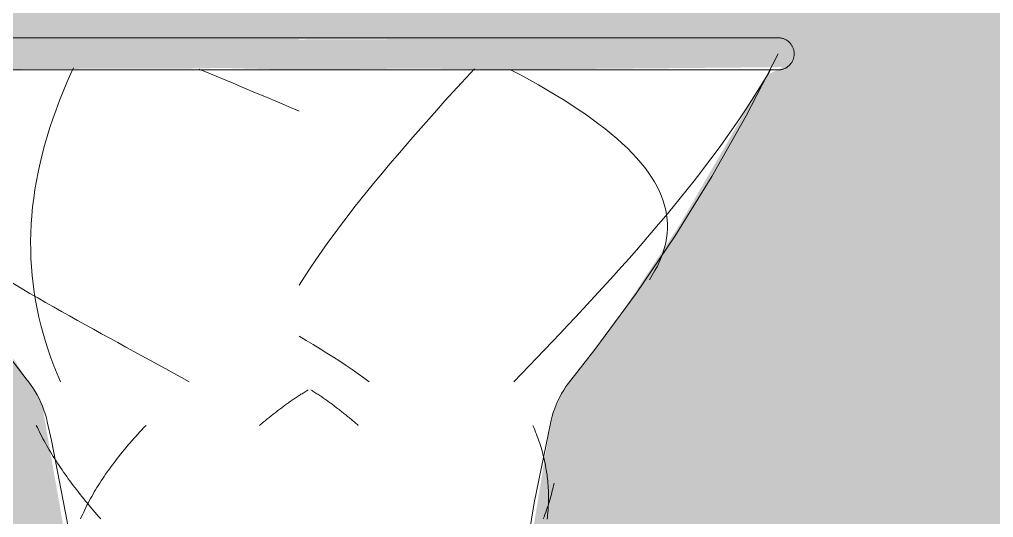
# Model space of a CAD drawing. Header units: inches. Extents: x -26493 to -10162, y -132 to 713.
# Drawn here: x -25795.7 to -25776.77, y 110.99 to 120.67 of the extents above; entities that cross this region are included whole.
import ezdxf

# ---------------------------------------------------------------- set-up
doc = ezdxf.new("R2010")
doc.units = ezdxf.units.IN
doc.header["$MEASUREMENT"] = 0
doc.layers.add('A-DOOR', color=31, linetype='Continuous', lineweight=13)
doc.layers.add('Q-SPCQ', color=91, linetype='Continuous', lineweight=9)

# ---------------------------------------------------------------- blocks, each defined once
blk = doc.blocks.new('opening - opening-618618-Section 13')
at = {"layer": 'A-DOOR'}
h = blk.add_hatch(color=256, dxfattribs=at)
h.paths.add_polyline_path([(-25834.39, 0), (-25834.39, 36), (-25726.39, 36), (-25726.39, 93.018), (-25966.39, 93.018), (-25966.39, 0), (-25949.126, 0)], flags=0)
h.paths.add_polyline_path([(-25822.578, 128.125), (-25822.65, 128.167), (-25822.609, 128.312), (-25822.58, 128.136)], flags=0)
h.paths.add_polyline_path([(-25810.892, 98.982), (-25726.39, 98.982), (-25726.39, 141.018), (-25805.39, 141.018), (-25805.39, 120.312), (-25780.838, 120.258), (-25780.64, 120), (-25780.882, 119.728), (-25781.186, 119.581), (-25782.876, 116.661), (-25784.007, 114.949), (-25785.123, 113.461), (-25785.324, 113.015), (-25785.434, 112.476), (-25786.133, 108.197), (-25786.351, 104.823), (-25786.369, 101.312), (-25794.204, 101.312), (-25794.223, 106.007), (-25794.505, 108.856), (-25795.264, 113.208), (-25795.765, 113.999), (-25796.949, 115.57), (-25798.47, 118.011), (-25799.408, 119.696), (-25799.649, 119.728), (-25799.89, 119.812), (-25800.14, 119.812), (-25800.14, 117.812), (-25801.519, 116.434), (-25801.475, 116.39), (-25803.596, 114.268), (-25803.64, 114.312), (-25805.39, 114.312), (-25805.39, 114), (-25807.89, 114), (-25807.89, 117.353), (-25810.828, 118.688), (-25810.828, 118.563), (-25811.078, 118.563), (-25811.114, 118.688), (-25812.578, 118.688), (-25812.578, 118.813), (-25815.14, 118.813), (-25815.182, 119.437), (-25815.328, 119.437), (-25815.332, 119.75), (-25815.703, 119.75), (-25815.703, 119.312), (-25815.453, 119.312), (-25815.453, 119.125), (-25815.703, 119.125), (-25815.703, 116), (-25822.328, 116), (-25822.379, 119.76), (-25822.678, 119.799), (-25822.831, 120), (-25822.678, 120.2), (-25822.328, 120.25), (-25822.328, 128.125), (-25822.578, 128.136), (-25822.578, 128.312), (-25822.328, 128.317), (-25822.328, 128.75), (-25822.703, 128.75), (-25822.703, 128.437), (-25822.89, 128.437), (-25822.89, 128), (-25826.328, 128), (-25826.328, 130.75), (-25826.453, 130.75), (-25826.501, 135.625), (-25828.522, 135.618), (-25828.945, 135.416), (-25831.863, 141.018), (-25966.39, 141.018), (-25966.39, 98.982), (-25845.451, 98.982)], flags=0)
h.paths.add_polyline_path([(-25815.182, 119.281), (-25815.212, 119.362), (-25815.151, 119.357)], flags=0)
h.paths.add_polyline_path([(-25815.232, 119.217), (-25815.296, 119.324), (-25815.212, 119.242)], flags=0)
h.paths.add_polyline_path([(-25815.372, 119.136), (-25815.328, 119.285), (-25815.232, 119.217), (-25815.328, 119.154)], flags=0)
h.paths.add_polyline_path([(-25815.453, 119.125), (-25815.39, 119.204), (-25815.39, 119.133)], flags=0)
h.paths.add_polyline_path([(-25815.151, 119.357), (-25815.212, 119.425), (-25815.14, 119.437)], flags=0)
h.paths.add_polyline_path([(-25815.328, 120.25), (-25815.328, 120.562), (-25815.328, 120.596), (-25815.265, 120.671), (-25815.296, 120.719), (-25815.389, 120.687), (-25815.421, 120.687), (-25815.453, 120.687), (-25815.703, 120.683), (-25815.703, 120.25), (-25815.332, 120.25)], flags=0)
h.paths.add_polyline_path([(-25807.89, 120.384), (-25807.89, 122), (-25807.64, 122), (-25807.64, 141.018), (-25808.767, 141.018), (-25811.078, 137.708), (-25811.078, 121.813), (-25810.828, 121.813), (-25810.828, 121.719), (-25810.759, 121.688)], flags=0)
h.paths.add_polyline_path([(-25815.14, 120.562), (-25815.14, 122.563), (-25815.012, 122.611), (-25814.953, 123.063), (-25814.89, 123.063), (-25814.89, 134.687), (-25815.14, 134.687), (-25815.151, 135.125), (-25815.328, 135.125), (-25815.332, 135.437), (-25815.703, 135.437), (-25815.703, 135), (-25815.453, 135), (-25815.453, 134.812), (-25815.703, 134.812), (-25815.651, 129.241), (-25815.352, 129.2), (-25815.212, 128.983), (-25815.383, 128.798), (-25815.703, 128.75), (-25815.703, 120.875), (-25815.296, 120.833), (-25815.182, 120.719), (-25815.151, 120.643)], flags=0)
h.paths.add_polyline_path([(-25812.89, 122.688), (-25812.887, 123.063), (-25812.578, 123.063), (-25812.578, 134.687), (-25813.015, 134.687), (-25812.987, 123.063), (-25812.926, 123.063), (-25812.902, 122.813)], flags=0)
h.paths.add_polyline_path([(-25822.659, 128.136), (-25822.799, 128.217), (-25822.642, 128.312), (-25822.656, 128.167)], flags=0)
h.paths.add_polyline_path([(-25822.799, 128.217), (-25822.799, 128.3), (-25822.734, 128.281)], flags=0)
h.paths.add_polyline_path([(-25822.848, 128.281), (-25822.848, 128.36), (-25822.799, 128.31)], flags=0)
h.paths.add_polyline_path([(-25822.88, 128.357), (-25822.848, 128.43), (-25822.811, 128.375), (-25822.848, 128.365)], flags=0)
h.paths.add_polyline_path([(-25822.328, 129.25), (-25822.328, 129.687), (-25822.578, 129.687), (-25822.578, 129.875), (-25822.328, 129.908), (-25822.379, 135.448), (-25822.678, 135.486), (-25822.831, 135.687), (-25822.678, 135.888), (-25822.328, 135.937), (-25822.328, 141.018), (-25824.453, 141.018), (-25824.43, 137.75), (-25824.328, 137.75), (-25824.364, 130.75), (-25824.453, 130.75), (-25824.453, 130), (-25822.89, 130), (-25822.848, 129.562), (-25822.703, 129.562), (-25822.698, 129.25)], flags=0)
h.paths.add_polyline_path([(-25822.89, 129.562), (-25822.848, 129.635), (-25822.799, 129.578), (-25822.88, 129.564)], flags=0)
h.paths.add_polyline_path([(-25822.799, 129.783), (-25822.656, 129.833), (-25822.703, 129.715), (-25822.734, 129.737)], flags=0)
h.paths.add_polyline_path([(-25822.848, 129.719), (-25822.799, 129.783), (-25822.734, 129.676), (-25822.799, 129.7)], flags=0)
h.paths.add_polyline_path([(-25822.686, 129.625), (-25822.88, 129.643), (-25822.799, 129.69), (-25822.698, 129.632)], flags=0)
h.paths.add_polyline_path([(-25822.61, 129.683), (-25822.64, 129.867), (-25822.58, 129.864), (-25822.609, 129.687)], flags=0)
h.paths.add_polyline_path([(-25815.182, 134.969), (-25815.212, 135.05), (-25815.157, 135.03)], flags=0)
h.paths.add_polyline_path([(-25815.232, 134.904), (-25815.296, 135.011), (-25815.212, 134.929)], flags=0)
h.paths.add_polyline_path([(-25815.372, 134.823), (-25815.328, 134.972), (-25815.232, 134.904), (-25815.328, 134.841)], flags=0)
h.paths.add_polyline_path([(-25815.453, 134.812), (-25815.39, 134.892), (-25815.39, 134.821)], flags=0)
h.paths.add_polyline_path([(-25815.151, 135.044), (-25815.212, 135.113), (-25815.14, 135.125)], flags=0)
h.paths.add_polyline_path([(-25815.332, 135.937), (-25815.328, 135.937), (-25815.328, 136.25), (-25815.328, 136.283), (-25815.265, 136.358), (-25815.296, 136.406), (-25815.389, 136.375), (-25815.421, 136.375), (-25815.453, 136.375), (-25815.703, 136.371), (-25815.703, 135.937)], flags=0)
h.paths.add_polyline_path([(-25815.14, 136.25), (-25815.14, 136.687), (-25814.89, 136.687), (-25814.89, 141.018), (-25815.703, 141.018), (-25815.703, 136.562), (-25815.296, 136.521), (-25815.182, 136.406), (-25815.151, 136.331)], flags=0)
h.paths.add_polyline_path([(-25812.691, 136.687), (-25812.578, 136.687), (-25812.614, 141.018), (-25813.015, 141.018), (-25813.015, 136.687), (-25812.713, 136.687)], flags=0)
h.paths.add_polyline_path([(-25826.458, 137.375), (-25826.453, 137.375), (-25826.417, 137.75), (-25826.328, 137.75), (-25826.328, 141.018), (-25829.749, 141.018), (-25827.851, 137.375), (-25826.475, 137.375)], flags=0)
h.paths.add_polyline_path([(-25811.078, 138.144), (-25809.072, 141.018), (-25811.078, 141.018)], flags=0)
h.paths.add_polyline_path([(-25815.703, 146.982), (-25814.89, 146.982), (-25814.942, 147.187), (-25814.979, 147.187), (-25815.02, 148.438), (-25815.14, 148.438), (-25815.14, 148.938), (-25815.015, 148.938), (-25814.975, 160.188), (-25814.89, 160.188), (-25814.89, 160.937), (-25815.015, 160.937), (-25815.015, 160.438), (-25815.14, 160.438), (-25815.14, 160.937), (-25815.703, 160.937), (-25815.703, 151.437)], flags=0)
h.paths.add_polyline_path([(-25822.328, 146.982), (-25822.328, 160.937), (-25824.453, 160.937), (-25824.453, 146.982)], flags=0)
h.paths.add_polyline_path([(-25826.328, 146.982), (-25826.328, 160.937), (-25840.125, 160.937), (-25832.856, 146.982), (-25828.172, 146.982)], flags=0)
h.paths.add_polyline_path([(-25845.451, 146.982), (-25834.97, 146.982), (-25842.24, 160.937), (-25966.39, 160.937), (-25966.39, 146.982), (-25880.009, 146.982)], flags=0)
h.paths.add_polyline_path([(-25812.578, 146.982), (-25812.611, 147.187), (-25813.015, 147.187), (-25812.964, 146.982), (-25812.586, 146.982)], flags=0)
h.paths.add_polyline_path([(-25810.892, 146.982), (-25807.64, 146.982), (-25807.64, 148), (-25807.89, 148), (-25807.89, 152.563), (-25808.14, 152.563), (-25808.19, 154.125), (-25808.353, 154.273), (-25808.515, 154.313), (-25811.078, 154.313), (-25811.078, 146.982)], flags=0)
h.paths.add_polyline_path([(-25813.015, 160.313), (-25813.016, 160.313), (-25813.015, 160.188)], flags=0)
h.paths.add_polyline_path([(-25805.39, 146.982), (-25804.909, 146.982), (-25795.168, 160.937), (-25813.015, 160.937), (-25812.969, 160.313), (-25812.765, 160.313), (-25812.707, 160.188), (-25811.078, 160.188), (-25811.078, 157.563), (-25810.89, 157.563), (-25810.892, 154.938), (-25810.892, 154.887), (-25810.892, 154.828), (-25810.835, 154.805), (-25810.796, 154.775), (-25810.75, 154.75), (-25810.703, 154.75), (-25809.078, 154.75), (-25809.078, 154.563), (-25808.328, 154.531), (-25808.073, 154.379), (-25807.912, 154.099), (-25807.89, 154.379), (-25807.89, 156), (-25805.39, 156), (-25805.39, 151.437)], flags=0)
h.paths.add_polyline_path([(-25804.604, 146.982), (-25726.39, 146.982), (-25726.39, 160.937), (-25794.863, 160.937), (-25802.253, 150.35)], flags=0)
h.paths.add_polyline_path([(-25810.703, 154.563), (-25810.892, 154.614), (-25811.027, 154.75), (-25811.078, 154.84), (-25811.027, 154.563), (-25810.796, 154.563)], flags=0)
h.paths.add_polyline_path([(-25760.64, 172.088), (-25726.39, 172.088), (-25726.39, 189.018), (-25775.262, 189.018), (-25787.079, 172.088), (-25760.664, 172.088)], flags=0)
h.paths.add_polyline_path([(-25787.384, 172.088), (-25775.567, 189.018), (-25815.703, 189.018), (-25815.703, 172.088), (-25810.892, 172.088)], flags=0)
h.paths.add_polyline_path([(-25949.126, 172.088), (-25848.049, 172.088), (-25856.868, 189.018), (-25966.39, 189.018), (-25966.39, 172.088), (-25957.765, 172.088)], flags=0)
h.paths.add_polyline_path([(-25822.328, 172.088), (-25822.328, 189.018), (-25824.453, 189.018), (-25824.453, 172.088), (-25823.212, 172.088)], flags=0)
h.paths.add_polyline_path([(-25826.328, 172.088), (-25826.328, 189.018), (-25854.754, 189.018), (-25845.935, 172.088), (-25828.172, 172.088)], flags=0)
blk = doc.blocks.new('FP_85-Section 13')
at = {"layer": 'Q-SPCQ'}
for p, q in [((-25795.372, 112.781), (-25795.352, 112.738)), ((-25795.352, 112.738), (-25795.331, 112.695)), ((-25795.331, 112.695), (-25795.31, 112.652)), ((-25793.319, 112.695), (-25793.36, 112.652)), ((-25793.279, 112.738), (-25793.319, 112.695)), ((-25793.237, 112.781), (-25793.279, 112.738)), ((-25795.31, 112.652), (-25795.288, 112.608)), ((-25795.288, 112.608), (-25795.266, 112.565)), ((-25795.266, 112.565), (-25795.243, 112.522)), ((-25795.243, 112.522), (-25795.219, 112.479)), ((-25795.219, 112.479), (-25795.196, 112.436)), ((-25793.516, 112.48), (-25793.553, 112.437)), ((-25793.477, 112.523), (-25793.516, 112.48)), ((-25793.439, 112.566), (-25793.477, 112.523)), ((-25793.399, 112.609), (-25793.439, 112.566)), ((-25793.36, 112.652), (-25793.399, 112.609)), ((-25795.196, 112.436), (-25795.171, 112.393)), ((-25795.171, 112.393), (-25795.146, 112.349)), ((-25795.146, 112.349), (-25795.121, 112.306)), ((-25795.121, 112.306), (-25795.095, 112.263)), ((-25793.663, 112.308), (-25793.698, 112.265)), ((-25793.627, 112.351), (-25793.663, 112.308)), ((-25793.59, 112.394), (-25793.627, 112.351)), ((-25793.553, 112.437), (-25793.59, 112.394)), ((-25795.095, 112.263), (-25795.069, 112.22)), ((-25795.069, 112.22), (-25795.042, 112.176)), ((-25795.042, 112.176), (-25795.015, 112.133)), ((-25795.015, 112.133), (-25794.987, 112.09)), ((-25794.987, 112.09), (-25794.959, 112.047)), ((-25793.835, 112.092), (-25793.868, 112.049)), ((-25793.802, 112.135), (-25793.835, 112.092)), ((-25793.768, 112.178), (-25793.802, 112.135)), ((-25793.733, 112.221), (-25793.768, 112.178)), ((-25793.698, 112.265), (-25793.733, 112.221)), ((-25794.959, 112.047), (-25794.931, 112.003)), ((-25794.931, 112.003), (-25794.901, 111.96)), ((-25794.901, 111.96), (-25794.872, 111.917)), ((-25794.872, 111.917), (-25794.842, 111.873)), ((-25793.963, 111.919), (-25793.994, 111.876)), ((-25793.932, 111.963), (-25793.963, 111.919)), ((-25793.9, 112.006), (-25793.932, 111.963)), ((-25793.868, 112.049), (-25793.9, 112.006)), ((-25794.842, 111.873), (-25794.812, 111.83)), ((-25794.812, 111.83), (-25794.781, 111.787)), ((-25794.781, 111.787), (-25794.75, 111.743)), ((-25794.75, 111.743), (-25794.718, 111.7)), ((-25794.082, 111.747), (-25794.111, 111.703)), ((-25794.053, 111.79), (-25794.082, 111.747)), ((-25794.024, 111.833), (-25794.053, 111.79)), ((-25793.994, 111.876), (-25794.024, 111.833)), ((-25794.718, 111.7), (-25794.686, 111.657)), ((-25794.686, 111.657), (-25794.654, 111.613)), ((-25794.654, 111.613), (-25794.621, 111.57)), ((-25794.621, 111.57), (-25794.587, 111.527)), ((-25794.587, 111.527), (-25794.554, 111.483)), ((-25794.219, 111.531), (-25794.245, 111.487)), ((-25794.193, 111.574), (-25794.219, 111.531)), ((-25794.166, 111.617), (-25794.193, 111.574)), ((-25794.139, 111.66), (-25794.166, 111.617)), ((-25794.111, 111.703), (-25794.139, 111.66)), ((-25794.554, 111.483), (-25794.52, 111.44)), ((-25794.52, 111.44), (-25794.485, 111.396)), ((-25794.485, 111.396), (-25794.45, 111.353)), ((-25794.45, 111.353), (-25794.415, 111.31)), ((-25794.319, 111.357), (-25794.342, 111.314)), ((-25794.295, 111.401), (-25794.319, 111.357)), ((-25794.27, 111.444), (-25794.295, 111.401)), ((-25794.245, 111.487), (-25794.27, 111.444)), ((-25794.409, 111.184), (-25794.43, 111.141)), ((-25794.415, 111.31), (-25794.38, 111.266)), ((-25794.387, 111.227), (-25794.409, 111.184)), ((-25794.365, 111.271), (-25794.387, 111.227)), ((-25794.38, 111.266), (-25794.344, 111.223)), ((-25794.342, 111.314), (-25794.365, 111.271)), ((-25794.344, 111.223), (-25794.308, 111.179)), ((-25794.308, 111.179), (-25794.271, 111.136)), ((-25794.491, 111.011), (-25794.51, 110.967)), ((-25794.471, 111.054), (-25794.491, 111.011)), ((-25794.451, 111.097), (-25794.471, 111.054)), ((-25794.43, 111.141), (-25794.451, 111.097)), ((-25794.271, 111.136), (-25794.234, 111.092)), ((-25794.234, 111.092), (-25794.197, 111.049)), ((-25794.197, 111.049), (-25794.159, 111.005)), ((-25794.159, 111.005), (-25794.121, 110.962))]:
    blk.add_line(p, q, dxfattribs=at)
at = {"layer": 'Q-SPCQ', "flags": 128}
blk.add_lwpolyline([(-25794.265, 101.312), (-25794.189, 102.917), (-25794.177, 104.523), (-25794.23, 106.128), (-25794.346, 107.73), (-25794.527, 109.325), (-25794.771, 110.913), (-25795.078, 112.489), (-25795.158, 112.849)], dxfattribs=at)
blk = doc.blocks.new('FP_86-Section 13')
at = {"layer": 'Q-SPCQ'}
for p, q in [((-25785.721, 112.781), (-25785.702, 112.738)), ((-25785.702, 112.738), (-25785.684, 112.694)), ((-25785.684, 112.694), (-25785.666, 112.651)), ((-25785.666, 112.651), (-25785.649, 112.608)), ((-25785.649, 112.608), (-25785.633, 112.565)), ((-25785.633, 112.565), (-25785.617, 112.521)), ((-25785.617, 112.521), (-25785.601, 112.478)), ((-25785.601, 112.478), (-25785.587, 112.435)), ((-25785.587, 112.435), (-25785.573, 112.391)), ((-25785.573, 112.391), (-25785.559, 112.348)), ((-25785.559, 112.348), (-25785.547, 112.305)), ((-25785.547, 112.305), (-25785.534, 112.261)), ((-25785.534, 112.261), (-25785.523, 112.218)), ((-25785.523, 112.218), (-25785.512, 112.175)), ((-25785.512, 112.175), (-25785.501, 112.131)), ((-25785.501, 112.131), (-25785.492, 112.088)), ((-25785.492, 112.088), (-25785.482, 112.045)), ((-25785.482, 112.045), (-25785.474, 112.001)), ((-25785.474, 112.001), (-25785.466, 111.958)), ((-25785.466, 111.958), (-25785.458, 111.914)), ((-25785.458, 111.914), (-25785.452, 111.871)), ((-25785.452, 111.871), (-25785.445, 111.827)), ((-25785.445, 111.827), (-25785.44, 111.784)), ((-25785.44, 111.784), (-25785.435, 111.741)), ((-25785.435, 111.741), (-25785.43, 111.697)), ((-25785.43, 111.697), (-25785.426, 111.654)), ((-25785.426, 111.654), (-25785.423, 111.61)), ((-25785.423, 111.61), (-25785.42, 111.567)), ((-25785.42, 111.567), (-25785.418, 111.523)), ((-25785.418, 111.523), (-25785.417, 111.48)), ((-25785.337, 111.527), (-25785.348, 111.483)), ((-25785.327, 111.57), (-25785.337, 111.527)), ((-25785.317, 111.613), (-25785.327, 111.57)), ((-25785.308, 111.657), (-25785.317, 111.613)), ((-25785.417, 111.48), (-25785.416, 111.436)), ((-25785.416, 111.436), (-25785.415, 111.392)), ((-25785.415, 111.392), (-25785.416, 111.349)), ((-25785.416, 111.349), (-25785.416, 111.305)), ((-25785.384, 111.353), (-25785.397, 111.309)), ((-25785.371, 111.396), (-25785.384, 111.353)), ((-25785.359, 111.44), (-25785.371, 111.396)), ((-25785.348, 111.483), (-25785.359, 111.44)), ((-25785.439, 111.179), (-25785.454, 111.136)), ((-25785.424, 111.223), (-25785.439, 111.179)), ((-25785.422, 111.175), (-25785.425, 111.131)), ((-25785.41, 111.266), (-25785.424, 111.223)), ((-25785.42, 111.218), (-25785.422, 111.175)), ((-25785.418, 111.262), (-25785.42, 111.218)), ((-25785.416, 111.305), (-25785.418, 111.262)), ((-25785.397, 111.309), (-25785.41, 111.266)), ((-25785.502, 111.005), (-25785.519, 110.962)), ((-25785.485, 111.049), (-25785.502, 111.005)), ((-25785.469, 111.092), (-25785.485, 111.049)), ((-25785.454, 111.136), (-25785.469, 111.092)), ((-25785.437, 111), (-25785.443, 110.957)), ((-25785.433, 111.044), (-25785.437, 111)), ((-25785.429, 111.087), (-25785.433, 111.044)), ((-25785.425, 111.131), (-25785.429, 111.087))]:
    blk.add_line(p, q, dxfattribs=at)
at = {"layer": 'Q-SPCQ', "flags": 128}
blk.add_lwpolyline([(-25785.373, 112.849), (-25785.695, 111.275), (-25785.953, 109.69), (-25786.148, 108.096), (-25786.28, 106.496), (-25786.347, 104.891), (-25786.35, 103.285), (-25786.288, 101.68), (-25786.265, 101.312)], dxfattribs=at)
blk = doc.blocks.new('FP_87-Section 13')
at = {"layer": 'Q-SPCQ'}
for p, q in [((-25794.65, 119.726), (-25794.7, 119.619)), ((-25792.208, 119.7), (-25791.986, 119.609)), ((-25794.7, 119.619), (-25794.778, 119.442)), ((-25791.986, 119.609), (-25791.766, 119.518)), ((-25791.766, 119.518), (-25791.546, 119.427)), ((-25794.778, 119.442), (-25794.853, 119.266)), ((-25791.546, 119.427), (-25791.328, 119.336)), ((-25791.328, 119.336), (-25791.112, 119.245)), ((-25794.853, 119.266), (-25794.923, 119.09)), ((-25791.112, 119.245), (-25790.897, 119.155)), ((-25790.897, 119.155), (-25790.685, 119.064)), ((-25794.989, 118.915), (-25795.051, 118.74)), ((-25794.923, 119.09), (-25794.989, 118.915)), ((-25790.685, 119.064), (-25790.474, 118.974)), ((-25790.474, 118.974), (-25790.265, 118.884)), ((-25795.051, 118.74), (-25795.109, 118.566)), ((-25795.109, 118.566), (-25795.163, 118.392)), ((-25795.163, 118.392), (-25795.213, 118.219)), ((-25795.213, 118.219), (-25795.259, 118.046)), ((-25795.259, 118.046), (-25795.3, 117.874)), ((-25795.3, 117.874), (-25795.337, 117.703)), ((-25798.407, 117.698), (-25798.346, 117.605)), ((-25798.346, 117.605), (-25798.281, 117.513)), ((-25795.337, 117.703), (-25795.37, 117.532)), ((-25798.281, 117.513), (-25798.211, 117.42)), ((-25798.211, 117.42), (-25798.136, 117.328)), ((-25795.37, 117.532), (-25795.399, 117.362)), ((-25798.136, 117.328), (-25798.055, 117.236)), ((-25798.055, 117.236), (-25797.971, 117.144)), ((-25795.399, 117.362), (-25795.423, 117.193)), ((-25797.971, 117.144), (-25797.881, 117.053)), ((-25797.881, 117.053), (-25797.787, 116.961)), ((-25795.444, 117.024), (-25795.46, 116.855)), ((-25795.423, 117.193), (-25795.444, 117.024)), ((-25797.787, 116.961), (-25797.689, 116.87)), ((-25797.689, 116.87), (-25797.587, 116.779)), ((-25795.46, 116.855), (-25795.471, 116.688)), ((-25797.587, 116.779), (-25797.48, 116.688)), ((-25797.48, 116.688), (-25797.37, 116.597)), ((-25795.471, 116.688), (-25795.479, 116.52)), ((-25797.37, 116.597), (-25797.255, 116.506)), ((-25797.255, 116.506), (-25797.138, 116.416)), ((-25795.479, 116.52), (-25795.482, 116.354)), ((-25797.138, 116.416), (-25797.016, 116.326)), ((-25797.016, 116.326), (-25796.892, 116.235)), ((-25795.482, 116.354), (-25795.481, 116.188)), ((-25796.892, 116.235), (-25796.764, 116.146)), ((-25796.764, 116.146), (-25796.633, 116.056)), ((-25795.481, 116.188), (-25795.476, 116.023)), ((-25796.633, 116.056), (-25796.499, 115.966)), ((-25796.499, 115.966), (-25796.363, 115.877)), ((-25796.363, 115.877), (-25796.224, 115.788)), ((-25795.476, 116.023), (-25795.467, 115.858)), ((-25796.224, 115.788), (-25796.082, 115.699)), ((-25796.082, 115.699), (-25795.939, 115.61)), ((-25795.467, 115.858), (-25795.453, 115.694)), ((-25795.453, 115.694), (-25795.435, 115.531)), ((-25795.939, 115.61), (-25795.793, 115.522)), ((-25795.793, 115.522), (-25795.646, 115.434)), ((-25795.435, 115.531), (-25795.413, 115.369)), ((-25795.646, 115.434), (-25795.496, 115.345)), ((-25795.496, 115.345), (-25795.345, 115.257)), ((-25795.413, 115.369), (-25795.387, 115.207)), ((-25795.387, 115.207), (-25795.356, 115.045)), ((-25795.345, 115.257), (-25795.193, 115.17)), ((-25795.193, 115.17), (-25795.04, 115.082)), ((-25795.356, 115.045), (-25795.322, 114.885)), ((-25795.04, 115.082), (-25794.885, 114.995)), ((-25794.885, 114.995), (-25794.73, 114.908)), ((-25795.322, 114.885), (-25795.284, 114.725)), ((-25794.73, 114.908), (-25794.574, 114.821)), ((-25794.574, 114.821), (-25794.417, 114.734)), ((-25795.284, 114.725), (-25795.241, 114.566)), ((-25795.241, 114.566), (-25795.194, 114.407)), ((-25794.417, 114.734), (-25794.26, 114.648)), ((-25794.26, 114.648), (-25794.103, 114.561)), ((-25794.103, 114.561), (-25793.945, 114.475)), ((-25795.194, 114.407), (-25795.144, 114.249)), ((-25793.945, 114.475), (-25793.788, 114.389)), ((-25793.788, 114.389), (-25793.631, 114.303)), ((-25795.144, 114.249), (-25795.09, 114.092)), ((-25793.631, 114.303), (-25793.474, 114.218)), ((-25793.474, 114.218), (-25793.318, 114.133)), ((-25795.09, 114.092), (-25795.031, 113.936)), ((-25793.318, 114.133), (-25793.163, 114.048)), ((-25793.163, 114.048), (-25793.009, 113.963)), ((-25795.031, 113.936), (-25794.969, 113.78)), ((-25793.009, 113.963), (-25792.855, 113.878)), ((-25792.855, 113.878), (-25792.703, 113.794)), ((-25794.969, 113.78), (-25794.903, 113.625)), ((-25792.703, 113.794), (-25792.552, 113.709)), ((-25792.552, 113.709), (-25792.403, 113.625))]:
    blk.add_line(p, q, dxfattribs=at)
at = {"layer": 'Q-SPCQ', "flags": 128}
blk.add_lwpolyline([(-25795.55, 113.662), (-25796.378, 114.735), (-25797.162, 115.84), (-25797.901, 116.975), (-25798.594, 118.139), (-25799.241, 119.33), (-25799.578, 120)], dxfattribs=at)
blk = doc.blocks.new('FP_88-Section 13')
at = {"layer": 'Q-SPCQ'}
for p, q in [((-25786.856, 119.708), (-25786.941, 119.617)), ((-25786.141, 119.685), (-25785.96, 119.589)), ((-25781.093, 119.702), (-25781.141, 119.619)), ((-25786.941, 119.617), (-25787.105, 119.438)), ((-25785.96, 119.589), (-25785.784, 119.492)), ((-25785.784, 119.492), (-25785.613, 119.397)), ((-25781.141, 119.619), (-25781.248, 119.442)), ((-25787.105, 119.438), (-25787.268, 119.261)), ((-25785.613, 119.397), (-25785.447, 119.301)), ((-25785.447, 119.301), (-25785.286, 119.205)), ((-25781.248, 119.442), (-25781.357, 119.266)), ((-25787.268, 119.261), (-25787.428, 119.084)), ((-25785.286, 119.205), (-25785.131, 119.11)), ((-25785.131, 119.11), (-25784.981, 119.015)), ((-25781.357, 119.266), (-25781.469, 119.09)), ((-25787.587, 118.908), (-25787.745, 118.732)), ((-25787.428, 119.084), (-25787.587, 118.908)), ((-25784.981, 119.015), (-25784.836, 118.92)), ((-25784.836, 118.92), (-25784.697, 118.825)), ((-25781.584, 118.915), (-25781.701, 118.74)), ((-25781.469, 119.09), (-25781.584, 118.915)), ((-25787.745, 118.732), (-25787.9, 118.556)), ((-25784.697, 118.825), (-25784.564, 118.73)), ((-25784.564, 118.73), (-25784.436, 118.635)), ((-25781.701, 118.74), (-25781.821, 118.566)), ((-25787.9, 118.556), (-25788.053, 118.382)), ((-25784.436, 118.635), (-25784.314, 118.541)), ((-25784.314, 118.541), (-25784.197, 118.446)), ((-25781.821, 118.566), (-25781.943, 118.392)), ((-25788.053, 118.382), (-25788.205, 118.207)), ((-25784.197, 118.446), (-25784.087, 118.352)), ((-25784.087, 118.352), (-25783.982, 118.258)), ((-25781.943, 118.392), (-25782.068, 118.219)), ((-25788.205, 118.207), (-25788.354, 118.034)), ((-25783.982, 118.258), (-25783.883, 118.165)), ((-25783.883, 118.165), (-25783.79, 118.071)), ((-25782.068, 118.219), (-25782.194, 118.046)), ((-25788.354, 118.034), (-25788.5, 117.861)), ((-25783.79, 118.071), (-25783.703, 117.978)), ((-25783.703, 117.978), (-25783.622, 117.884)), ((-25782.194, 118.046), (-25782.323, 117.874)), ((-25788.5, 117.861), (-25788.645, 117.688)), ((-25783.622, 117.884), (-25783.546, 117.791)), ((-25783.546, 117.791), (-25783.477, 117.698)), ((-25782.323, 117.874), (-25782.454, 117.703)), ((-25788.645, 117.688), (-25788.787, 117.516)), ((-25783.477, 117.698), (-25783.414, 117.605)), ((-25783.414, 117.605), (-25783.356, 117.513)), ((-25782.454, 117.703), (-25782.586, 117.532)), ((-25788.787, 117.516), (-25788.926, 117.345)), ((-25783.356, 117.513), (-25783.305, 117.42)), ((-25783.305, 117.42), (-25783.259, 117.328)), ((-25782.586, 117.532), (-25782.721, 117.362)), ((-25788.926, 117.345), (-25789.063, 117.175)), ((-25783.259, 117.328), (-25783.22, 117.236)), ((-25783.22, 117.236), (-25783.186, 117.144)), ((-25782.721, 117.362), (-25782.857, 117.193)), ((-25789.063, 117.175), (-25789.197, 117.005)), ((-25783.186, 117.144), (-25783.158, 117.053)), ((-25783.158, 117.053), (-25783.135, 116.961)), ((-25782.995, 117.024), (-25783.134, 116.855)), ((-25782.857, 117.193), (-25782.995, 117.024)), ((-25789.328, 116.835), (-25789.456, 116.666)), ((-25789.197, 117.005), (-25789.328, 116.835)), ((-25783.134, 116.855), (-25783.275, 116.688)), ((-25783.135, 116.961), (-25783.119, 116.87)), ((-25783.119, 116.87), (-25783.108, 116.779)), ((-25789.456, 116.666), (-25789.581, 116.498)), ((-25783.275, 116.688), (-25783.417, 116.52)), ((-25783.108, 116.779), (-25783.103, 116.688)), ((-25783.103, 116.688), (-25783.103, 116.597)), ((-25789.581, 116.498), (-25789.703, 116.331)), ((-25783.417, 116.52), (-25783.561, 116.354)), ((-25783.109, 116.506), (-25783.121, 116.416)), ((-25783.103, 116.597), (-25783.109, 116.506)), ((-25789.703, 116.331), (-25789.822, 116.164)), ((-25783.561, 116.354), (-25783.705, 116.188)), ((-25783.137, 116.326), (-25783.16, 116.235)), ((-25783.121, 116.416), (-25783.137, 116.326)), ((-25789.822, 116.164), (-25789.938, 115.998)), ((-25783.705, 116.188), (-25783.851, 116.023)), ((-25783.187, 116.146), (-25783.219, 116.056)), ((-25783.16, 116.235), (-25783.187, 116.146)), ((-25789.938, 115.998), (-25790.05, 115.832)), ((-25783.851, 116.023), (-25783.997, 115.858)), ((-25783.299, 115.877), (-25783.346, 115.788)), ((-25783.257, 115.966), (-25783.299, 115.877)), ((-25783.219, 116.056), (-25783.257, 115.966)), ((-25790.05, 115.832), (-25790.16, 115.667)), ((-25784.145, 115.694), (-25784.293, 115.531)), ((-25783.997, 115.858), (-25784.145, 115.694)), ((-25783.398, 115.699), (-25783.455, 115.61)), ((-25783.346, 115.788), (-25783.398, 115.699)), ((-25790.16, 115.667), (-25790.265, 115.503)), ((-25784.293, 115.531), (-25784.441, 115.369)), ((-25784.441, 115.369), (-25784.591, 115.207)), ((-25784.591, 115.207), (-25784.74, 115.045)), ((-25784.74, 115.045), (-25784.89, 114.885)), ((-25784.89, 114.885), (-25785.04, 114.725)), ((-25785.191, 114.566), (-25785.341, 114.407)), ((-25785.04, 114.725), (-25785.191, 114.566)), ((-25790.265, 114.511), (-25790.125, 114.43)), ((-25790.125, 114.43), (-25789.988, 114.349)), ((-25785.341, 114.407), (-25785.491, 114.249)), ((-25789.988, 114.349), (-25789.853, 114.267)), ((-25789.853, 114.267), (-25789.722, 114.186)), ((-25789.722, 114.186), (-25789.594, 114.106)), ((-25785.491, 114.249), (-25785.641, 114.092)), ((-25789.594, 114.106), (-25789.47, 114.025)), ((-25789.47, 114.025), (-25789.349, 113.945)), ((-25785.641, 114.092), (-25785.79, 113.936)), ((-25789.349, 113.945), (-25789.231, 113.865)), ((-25789.231, 113.865), (-25789.117, 113.785)), ((-25785.79, 113.936), (-25785.939, 113.78)), ((-25789.117, 113.785), (-25789.006, 113.705)), ((-25789.006, 113.705), (-25788.899, 113.625)), ((-25785.939, 113.78), (-25786.088, 113.625))]:
    blk.add_line(p, q, dxfattribs=at)
at = {"layer": 'Q-SPCQ', "flags": 128}
blk.add_lwpolyline([(-25780.953, 120), (-25781.572, 118.795), (-25782.24, 117.616), (-25782.954, 116.465), (-25783.713, 115.343), (-25784.517, 114.252), (-25784.98, 113.662)], dxfattribs=at)
blk = doc.blocks.new('FP_89-Section 13')
at = {"layer": 'Q-SPCQ'}
for p, q in [((-25790.454, 113.231), (-25790.473, 113.218)), ((-25790.436, 113.244), (-25790.454, 113.231)), ((-25790.417, 113.257), (-25790.436, 113.244)), ((-25790.398, 113.27), (-25790.417, 113.257)), ((-25790.379, 113.283), (-25790.398, 113.27)), ((-25790.36, 113.296), (-25790.379, 113.283)), ((-25790.342, 113.309), (-25790.36, 113.296)), ((-25790.323, 113.322), (-25790.342, 113.309)), ((-25790.303, 113.334), (-25790.323, 113.322)), ((-25790.284, 113.347), (-25790.303, 113.334)), ((-25790.265, 113.359), (-25790.284, 113.347)), ((-25790.711, 113.04), (-25790.729, 113.026)), ((-25790.693, 113.054), (-25790.711, 113.04)), ((-25790.675, 113.068), (-25790.693, 113.054)), ((-25790.657, 113.082), (-25790.675, 113.068)), ((-25790.638, 113.096), (-25790.657, 113.082)), ((-25790.62, 113.109), (-25790.638, 113.096)), ((-25790.602, 113.123), (-25790.62, 113.109)), ((-25790.584, 113.137), (-25790.602, 113.123)), ((-25790.565, 113.15), (-25790.584, 113.137)), ((-25790.547, 113.164), (-25790.565, 113.15)), ((-25790.529, 113.177), (-25790.547, 113.164)), ((-25790.51, 113.191), (-25790.529, 113.177)), ((-25790.492, 113.204), (-25790.51, 113.191)), ((-25790.473, 113.218), (-25790.492, 113.204)), ((-25790.943, 112.854), (-25790.961, 112.84)), ((-25790.925, 112.869), (-25790.943, 112.854)), ((-25790.908, 112.883), (-25790.925, 112.869)), ((-25790.89, 112.898), (-25790.908, 112.883)), ((-25790.872, 112.912), (-25790.89, 112.898)), ((-25790.854, 112.927), (-25790.872, 112.912)), ((-25790.837, 112.941), (-25790.854, 112.927)), ((-25790.819, 112.955), (-25790.837, 112.941)), ((-25790.801, 112.969), (-25790.819, 112.955)), ((-25790.783, 112.984), (-25790.801, 112.969)), ((-25790.765, 112.998), (-25790.783, 112.984)), ((-25790.747, 113.012), (-25790.765, 112.998)), ((-25790.729, 113.026), (-25790.747, 113.012)), ((-25791.014, 112.796), (-25791.031, 112.781)), ((-25790.996, 112.81), (-25791.014, 112.796)), ((-25790.979, 112.825), (-25790.996, 112.81)), ((-25790.961, 112.84), (-25790.979, 112.825))]:
    blk.add_line(p, q, dxfattribs=at)
at = {"layer": 'Q-SPCQ', "flags": 128}
blk.add_lwpolyline([(-25795.158, 112.849), (-25795.177, 112.926), (-25795.199, 113.003), (-25795.224, 113.079), (-25795.253, 113.154), (-25795.284, 113.228), (-25795.318, 113.3), (-25795.355, 113.371), (-25795.395, 113.44), (-25795.438, 113.508), (-25795.483, 113.574), (-25795.531, 113.638), (-25795.55, 113.662)], dxfattribs=at)
blk = doc.blocks.new('FP_90-Section 13')
at = {"layer": 'Q-SPCQ'}
for p, q in [((-25790.168, 113.421), (-25790.188, 113.409)), ((-25790.149, 113.433), (-25790.168, 113.421)), ((-25790.129, 113.445), (-25790.149, 113.433)), ((-25790.11, 113.457), (-25790.129, 113.445)), ((-25790.09, 113.469), (-25790.11, 113.457)), ((-25790.033, 113.469), (-25790.013, 113.457)), ((-25790.013, 113.457), (-25789.994, 113.445)), ((-25789.994, 113.445), (-25789.975, 113.433)), ((-25789.975, 113.433), (-25789.956, 113.421)), ((-25789.956, 113.421), (-25789.937, 113.409)), ((-25790.246, 113.372), (-25790.265, 113.359)), ((-25790.227, 113.384), (-25790.246, 113.372)), ((-25790.207, 113.396), (-25790.227, 113.384)), ((-25790.188, 113.409), (-25790.207, 113.396)), ((-25789.937, 113.409), (-25789.918, 113.396)), ((-25789.918, 113.396), (-25789.899, 113.384)), ((-25789.899, 113.384), (-25789.881, 113.372)), ((-25789.881, 113.372), (-25789.862, 113.359)), ((-25789.862, 113.359), (-25789.843, 113.347)), ((-25789.843, 113.347), (-25789.825, 113.334)), ((-25789.825, 113.334), (-25789.806, 113.322)), ((-25789.806, 113.322), (-25789.788, 113.309)), ((-25789.788, 113.309), (-25789.769, 113.296)), ((-25789.769, 113.296), (-25789.751, 113.283)), ((-25789.751, 113.283), (-25789.732, 113.27)), ((-25789.732, 113.27), (-25789.714, 113.257)), ((-25789.714, 113.257), (-25789.696, 113.244)), ((-25789.696, 113.244), (-25789.678, 113.231)), ((-25789.678, 113.231), (-25789.66, 113.218)), ((-25789.66, 113.218), (-25789.642, 113.204)), ((-25789.642, 113.204), (-25789.623, 113.191)), ((-25789.623, 113.191), (-25789.605, 113.178)), ((-25789.605, 113.178), (-25789.587, 113.164)), ((-25789.587, 113.164), (-25789.57, 113.15)), ((-25789.57, 113.15), (-25789.552, 113.137)), ((-25789.552, 113.137), (-25789.534, 113.123)), ((-25789.534, 113.123), (-25789.516, 113.11)), ((-25789.516, 113.11), (-25789.498, 113.096)), ((-25789.498, 113.096), (-25789.48, 113.082)), ((-25789.48, 113.082), (-25789.463, 113.068)), ((-25789.463, 113.068), (-25789.445, 113.054)), ((-25789.445, 113.054), (-25789.427, 113.04)), ((-25789.427, 113.04), (-25789.41, 113.026)), ((-25789.41, 113.026), (-25789.392, 113.012)), ((-25789.392, 113.012), (-25789.375, 112.998)), ((-25789.375, 112.998), (-25789.357, 112.984)), ((-25789.357, 112.984), (-25789.34, 112.969)), ((-25789.34, 112.969), (-25789.322, 112.955)), ((-25789.322, 112.955), (-25789.305, 112.941)), ((-25789.305, 112.941), (-25789.287, 112.927)), ((-25789.287, 112.927), (-25789.27, 112.912)), ((-25789.27, 112.912), (-25789.252, 112.898)), ((-25789.252, 112.898), (-25789.235, 112.883)), ((-25789.235, 112.883), (-25789.218, 112.869)), ((-25789.218, 112.869), (-25789.2, 112.854)), ((-25789.2, 112.854), (-25789.183, 112.84)), ((-25789.183, 112.84), (-25789.166, 112.825)), ((-25789.166, 112.825), (-25789.148, 112.81)), ((-25789.148, 112.81), (-25789.131, 112.796)), ((-25789.131, 112.796), (-25789.114, 112.781))]:
    blk.add_line(p, q, dxfattribs=at)
at = {"layer": 'Q-SPCQ', "flags": 128}
blk.add_lwpolyline([(-25784.98, 113.662), (-25785.029, 113.599), (-25785.076, 113.533), (-25785.119, 113.466), (-25785.16, 113.398), (-25785.198, 113.327), (-25785.234, 113.256), (-25785.266, 113.182), (-25785.295, 113.108), (-25785.322, 113.033), (-25785.345, 112.956), (-25785.366, 112.879), (-25785.373, 112.849)], dxfattribs=at)
blk = doc.blocks.new('Basketball_Backstop-Performance_Sports_Systems-3103-Ceiling_Hung - 27_-0_ to 27_-11 7_8_-V84-Section 13')
at = {"layer": 'Q-SPCQ'}
for points in [[(-25799.369, 120), (-25790.265, 120), (-25790.265, 120.312), (-25792.407, 120.286), (-25793.613, 120.309), (-25799.369, 120.287), (-25799.369, 120.161)], [(-25790.265, 120), (-25780.64, 120), (-25780.838, 120.258), (-25781.164, 120.301), (-25781.946, 120.291), (-25782.844, 120.292), (-25784.453, 120.287), (-25787.564, 120.304), (-25788.62, 120.27), (-25790.265, 120.271), (-25790.265, 120.081)], [(-25790.265, 119.687), (-25790.265, 120), (-25799.369, 120), (-25799.369, 119.812), (-25799.746, 119.812), (-25799.692, 119.742), (-25799.419, 119.715), (-25799.413, 119.717), (-25798.655, 119.706), (-25798.25, 119.748), (-25796.706, 119.696), (-25794.267, 119.71), (-25792.407, 119.714), (-25791.738, 119.726)], [(-25790.265, 119.687), (-25788.123, 119.714), (-25785.945, 119.695), (-25780.838, 119.742), (-25780.64, 120), (-25790.265, 120), (-25790.265, 119.698)]]:
    blk.add_hatch(color=256, dxfattribs=at).paths.add_polyline_path(points, flags=0)
at = {"layer": 'Q-SPCQ', "flags": 128}
for points in [[(-25790.265, 120.312), (-25790.638, 120.312), (-25791.009, 120.312), (-25791.38, 120.312), (-25791.749, 120.312), (-25792.115, 120.312), (-25792.479, 120.312), (-25792.839, 120.312), (-25793.195, 120.312), (-25793.546, 120.312), (-25793.892, 120.312), (-25794.232, 120.312), (-25794.566, 120.312), (-25794.892, 120.312), (-25795.212, 120.312), (-25795.523, 120.312), (-25795.827, 120.312)], [(-25795.907, 120.312), (-25795.606, 120.312), (-25795.297, 120.312), (-25794.979, 120.312), (-25794.654, 120.312), (-25794.323, 120.312), (-25793.984, 120.312), (-25793.64, 120.312), (-25793.29, 120.312), (-25792.935, 120.312), (-25792.576, 120.312), (-25792.214, 120.312), (-25791.848, 120.312), (-25791.48, 120.312), (-25791.11, 120.312), (-25790.738, 120.312), (-25790.366, 120.312), (-25790.265, 120.312)], [(-25790.265, 120.312), (-25789.893, 120.312), (-25789.521, 120.312), (-25789.15, 120.312), (-25788.782, 120.312), (-25788.415, 120.312), (-25788.052, 120.312), (-25787.692, 120.312), (-25787.336, 120.312), (-25786.985, 120.312), (-25786.639, 120.312), (-25786.299, 120.312), (-25785.965, 120.312), (-25785.638, 120.312), (-25785.319, 120.312), (-25785.007, 120.312), (-25784.704, 120.312), (-25784.41, 120.312), (-25784.125, 120.312), (-25783.85, 120.312), (-25783.585, 120.312), (-25783.331, 120.312), (-25783.088, 120.312), (-25782.856, 120.312), (-25782.637, 120.312), (-25782.429, 120.312), (-25782.234, 120.312), (-25782.052, 120.312), (-25781.883, 120.312), (-25781.727, 120.312), (-25781.586, 120.312), (-25781.458, 120.312), (-25781.344, 120.312), (-25781.244, 120.312), (-25781.159, 120.312), (-25781.088, 120.312), (-25781.032, 120.312), (-25780.991, 120.312), (-25780.965, 120.312), (-25780.953, 120.312), (-25780.953, 120.312)], [(-25780.953, 120.312), (-25780.96, 120.312), (-25780.983, 120.312), (-25781.02, 120.312), (-25781.072, 120.312), (-25781.138, 120.312), (-25781.22, 120.312), (-25781.315, 120.312), (-25781.425, 120.312), (-25781.55, 120.312), (-25781.688, 120.312), (-25781.84, 120.312), (-25782.005, 120.312), (-25782.184, 120.312), (-25782.375, 120.312), (-25782.579, 120.312), (-25782.796, 120.312), (-25783.024, 120.312), (-25783.264, 120.312), (-25783.515, 120.312), (-25783.777, 120.312), (-25784.049, 120.312), (-25784.332, 120.312), (-25784.624, 120.312), (-25784.924, 120.312), (-25785.234, 120.312), (-25785.551, 120.312), (-25785.876, 120.312), (-25786.208, 120.312), (-25786.546, 120.312), (-25786.891, 120.312), (-25787.241, 120.312), (-25787.595, 120.312), (-25787.954, 120.312), (-25788.317, 120.312), (-25788.682, 120.312), (-25789.051, 120.312), (-25789.421, 120.312), (-25789.792, 120.312), (-25790.165, 120.312), (-25790.265, 120.312)], [(-25780.953, 120.312), (-25780.94, 120.312), (-25780.928, 120.312), (-25780.915, 120.31), (-25780.903, 120.309), (-25780.891, 120.306), (-25780.878, 120.304), (-25780.866, 120.3), (-25780.854, 120.297), (-25780.843, 120.292), (-25780.831, 120.288), (-25780.82, 120.283), (-25780.808, 120.277), (-25780.797, 120.271), (-25780.787, 120.265), (-25780.776, 120.258), (-25780.766, 120.251), (-25780.756, 120.243), (-25780.747, 120.235), (-25780.737, 120.227), (-25780.729, 120.218), (-25780.72, 120.209), (-25780.712, 120.199), (-25780.704, 120.189), (-25780.697, 120.179), (-25780.69, 120.169), (-25780.683, 120.158), (-25780.677, 120.147), (-25780.671, 120.136), (-25780.666, 120.125), (-25780.661, 120.113), (-25780.657, 120.101), (-25780.653, 120.09), (-25780.65, 120.078), (-25780.647, 120.065), (-25780.645, 120.053), (-25780.643, 120.041), (-25780.642, 120.028), (-25780.641, 120.016), (-25780.64, 120.003), (-25780.64, 120)], [(-25780.64, 120), (-25780.64, 119.988), (-25780.641, 119.975), (-25780.642, 119.963), (-25780.644, 119.95), (-25780.646, 119.938), (-25780.649, 119.926), (-25780.652, 119.914), (-25780.656, 119.902), (-25780.66, 119.89), (-25780.665, 119.878), (-25780.67, 119.867), (-25780.676, 119.856), (-25780.682, 119.845), (-25780.688, 119.834), (-25780.695, 119.824), (-25780.702, 119.813), (-25780.71, 119.804), (-25780.718, 119.794), (-25780.726, 119.785), (-25780.735, 119.776), (-25780.744, 119.767), (-25780.754, 119.759), (-25780.763, 119.751), (-25780.774, 119.744), (-25780.784, 119.737), (-25780.795, 119.73), (-25780.805, 119.724), (-25780.817, 119.719), (-25780.828, 119.713), (-25780.839, 119.709), (-25780.851, 119.704), (-25780.863, 119.701), (-25780.875, 119.697), (-25780.887, 119.694), (-25780.9, 119.692), (-25780.912, 119.69), (-25780.924, 119.689), (-25780.937, 119.688), (-25780.949, 119.688), (-25780.953, 119.687)], [(-25795.907, 119.687), (-25795.606, 119.687), (-25795.297, 119.687), (-25794.979, 119.687), (-25794.654, 119.687), (-25794.323, 119.687), (-25793.984, 119.687), (-25793.64, 119.687), (-25793.29, 119.687), (-25792.935, 119.687), (-25792.576, 119.687), (-25792.214, 119.687), (-25791.848, 119.687), (-25791.48, 119.687), (-25791.11, 119.687), (-25790.738, 119.687), (-25790.366, 119.687), (-25790.265, 119.687)], [(-25790.265, 119.687), (-25789.893, 119.687), (-25789.521, 119.687), (-25789.15, 119.687), (-25788.782, 119.687), (-25788.415, 119.687), (-25788.052, 119.687), (-25787.692, 119.687), (-25787.336, 119.687), (-25786.985, 119.687), (-25786.639, 119.687), (-25786.299, 119.687), (-25785.965, 119.687), (-25785.638, 119.687), (-25785.319, 119.687), (-25785.007, 119.687), (-25784.704, 119.687), (-25784.41, 119.687), (-25784.125, 119.687), (-25783.85, 119.687), (-25783.585, 119.687), (-25783.331, 119.687), (-25783.088, 119.687), (-25782.856, 119.687), (-25782.637, 119.687), (-25782.429, 119.687), (-25782.234, 119.687), (-25782.052, 119.687), (-25781.883, 119.687), (-25781.727, 119.687), (-25781.586, 119.687), (-25781.458, 119.687), (-25781.344, 119.687), (-25781.244, 119.687), (-25781.159, 119.687), (-25781.088, 119.687), (-25781.032, 119.687), (-25780.991, 119.687), (-25780.965, 119.687), (-25780.953, 119.687), (-25780.953, 119.687)], [(-25780.953, 119.687), (-25780.96, 119.687), (-25780.983, 119.687), (-25781.02, 119.687), (-25781.072, 119.687), (-25781.138, 119.687), (-25781.22, 119.687)]]:
    blk.add_lwpolyline(points, dxfattribs=at)
at = {"layer": 'Q-SPCQ'}
for name in ['FP_87-Section 13', 'FP_88-Section 13', 'FP_89-Section 13', 'FP_90-Section 13', 'FP_85-Section 13', 'FP_86-Section 13']:
    blk.add_blockref(name, (0, 0), dxfattribs=at)

msp = doc.modelspace()

# ---------------------------------------------------------------- block references
at = {"layer": 'A-DOOR'}
msp.add_blockref('opening - opening-618618-Section 13', (0, 0), dxfattribs=at)
at = {"layer": 'Q-SPCQ'}
msp.add_blockref('Basketball_Backstop-Performance_Sports_Systems-3103-Ceiling_Hung - 27_-0_ to 27_-11 7_8_-V84-Section 13', (0, 0), dxfattribs=at)

doc.saveas('drawing.dxf')
